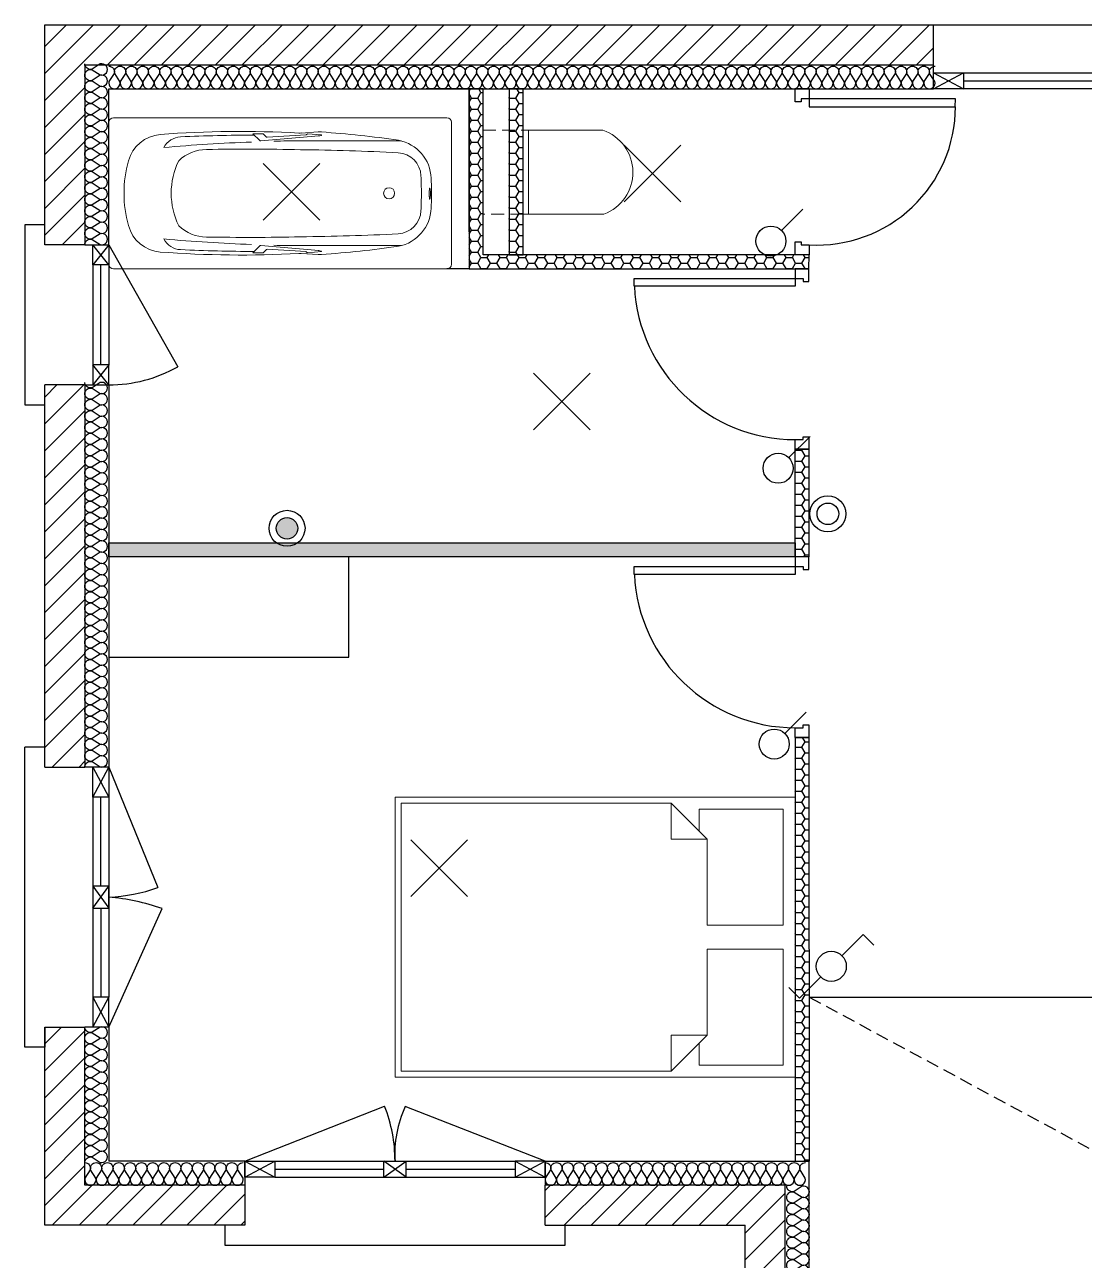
# Model space of a CAD drawing. Header units: millimetres. Extents: x -9 to 1789, y -327 to 830.
# Drawn here: x -9 to 520, y 203 to 820 of the extents above; entities that cross this region are included whole.
import ezdxf

# ---------------------------------------------------------------- set-up
doc = ezdxf.new("R2010")
doc.units = ezdxf.units.MM
doc.linetypes.add('INTERROMPU2', pattern=[9.525, 6.35, -3.175])
for name, color, linetype in [('Cloisons', 8, 'Continuous'), ('Elec', 1, 'Continuous'), ('ElecVert', 3, 'Continuous'), ('Isolation', 9, 'Continuous'), ('MenuisInt', 9, 'Continuous')]:
    doc.layers.add(name, color=color, linetype=linetype)
for name, color, linetype, lineweight in [('ElecCyan', 4, 'Continuous', 15), ('ElecRose', 6, 'Continuous', 15), ('MenuisExt', 9, 'Continuous', 18), ('Mobilier', 9, 'Continuous', 5), ('P-SANITAIRE', 9, 'Continuous', 18)]:
    doc.layers.add(name, color=color, linetype=linetype, lineweight=lineweight)

# ---------------------------------------------------------------- blocks, each defined once
blk = doc.blocks.new('Wc chasse integree')
for p, q in [((-21, 20), (-21, 60.3)), ((21, 20), (21, 59.8))]:
    blk.add_line(p, q)
blk.add_lwpolyline([(-21, 20), (-21, 22.75), (21, 22.75), (21, 20)], close=True)
at = {"linetype": 'INTERROMPU2'}
blk.add_lwpolyline([(-21, 20), (-21, 0), (21, 0), (21, 20)], close=True, dxfattribs=at)
blk.add_arc((-0.09, 52.56), 22.3, 18.94635, 159.69364)
blk = doc.blocks.new('Gruppo-48')
at = {"layer": 'Mobilier', "lineweight": 20}
for p, q in [((-34.0452, 74.0838), (-34.0452, 75.4838)), ((-34.0452, 75.4838), (-32.0452, 75.4838)), ((-32.0452, 75.4838), (-32.0452, 74.0838)), ((-33.9852, 74.8438), (-33.9852, 75.4238)), ((-33.9852, 75.4238), (-33.5652, 75.4238)), ((-33.6052, 75.2738), (-33.4252, 75.4538)), ((-33.5652, 75.4238), (-33.5652, 75.3138)), ((-32.0752, 75.4538), (-33.4252, 75.4538)), ((-33.4252, 75.4538), (-33.4252, 75.2738)), ((-32.0752, 74.5838), (-32.0752, 75.4538)), ((-33.4252, 75.2738), (-33.6052, 75.2738)), ((-33.6052, 75.2738), (-33.6052, 74.8438)), ((-33.6052, 74.8438), (-33.9852, 74.8438)), ((-33.6052, 74.7238), (-33.9852, 74.7238)), ((-33.9852, 74.7238), (-33.9852, 74.1438)), ((-33.6052, 74.2938), (-33.6052, 74.7238)), ((-32.0752, 74.5838), (-32.0752, 74.1138)), ((-33.4252, 74.2938), (-33.6052, 74.2938)), ((-33.6052, 74.2938), (-33.4252, 74.1138)), ((-33.4252, 74.1138), (-33.4252, 74.2938)), ((-33.5652, 74.1438), (-33.5652, 74.2538)), ((-33.9852, 74.1438), (-33.5652, 74.1438)), ((-32.0752, 74.1138), (-33.4252, 74.1138)), ((-32.0452, 74.0838), (-34.0452, 74.0838))]:
    blk.add_line(p, q, dxfattribs=at)
blk = doc.blocks.new('*U66')
at = {"flags": 128}
for points in [[(0, 1, -0.505863), (0.239, 0.676), (0.009, 0.318, 1.322645), (0.491, 0.318), (0.261, 0.676, -0.505863), (0.5, 1)], [(0.5, 1, -0.505863), (0.739, 0.676), (0.509, 0.318, 1.322645), (0.991, 0.318), (0.761, 0.676, -0.505863), (1, 1)], [(1, 1, -0.505863), (1.239, 0.676), (1.009, 0.318, 1.322645), (1.491, 0.318), (1.261, 0.676, -0.505863), (1.5, 1)], [(1.5, 1, -0.505863), (1.739, 0.676), (1.509, 0.318, 1.322645), (1.991, 0.318), (1.761, 0.676, -0.505863), (2, 1)], [(2, 1, -0.505863), (2.239, 0.676), (2.009, 0.318, 1.322645), (2.491, 0.318), (2.261, 0.676, -0.505863), (2.5, 1)], [(2.5, 1, -0.505863), (2.739, 0.676), (2.509, 0.318, 1.322645), (2.991, 0.318), (2.761, 0.676, -0.505863), (3, 1)], [(3, 1, -0.505863), (3.239, 0.676), (3.009, 0.318, 1.322645), (3.491, 0.318), (3.261, 0.676, -0.505863), (3.5, 1)], [(3.5, 1, -0.505863), (3.739, 0.676), (3.509, 0.318, 1.322645), (3.991, 0.318), (3.761, 0.676, -0.505863), (4, 1)], [(4, 1, -0.505863), (4.239, 0.676), (4.009, 0.318, 1.322645), (4.491, 0.318), (4.261, 0.676, -0.505863), (4.5, 1)], [(4.5, 1, -0.505863), (4.739, 0.676), (4.509, 0.318, 1.322645), (4.991, 0.318), (4.761, 0.676, -0.505863), (5, 1)], [(5, 1, -0.505863), (5.239, 0.676), (5.009, 0.318, 1.322645), (5.491, 0.318), (5.261, 0.676, -0.505863), (5.5, 1)], [(5.5, 1, -0.505863), (5.739, 0.676), (5.509, 0.318, 1.322645), (5.991, 0.318), (5.761, 0.676, -0.505863), (6, 1)], [(6, 1, -0.505863), (6.239, 0.676), (6.009, 0.318, 1.322645), (6.491, 0.318), (6.261, 0.676, -0.505863), (6.5, 1)], [(6.5, 1, -0.505863), (6.739, 0.676), (6.509, 0.318, 1.322645), (6.991, 0.318), (6.761, 0.676, -0.505863), (7, 1)], [(7, 1, -0.505863), (7.239, 0.676), (7.009, 0.318, 1.322645), (7.491, 0.318), (7.261, 0.676, -0.505863), (7.5, 1)], [(7.5, 1, -0.505863), (7.739, 0.676), (7.509, 0.318, 1.322645), (7.991, 0.318), (7.761, 0.676, -0.505863), (8, 1)], [(8, 1, -0.505863), (8.239, 0.676), (8.009, 0.318, 1.322645), (8.491, 0.318), (8.261, 0.676, -0.505863), (8.5, 1)], [(8.5, 1, -0.505863), (8.739, 0.676), (8.509, 0.318, 1.322645), (8.991, 0.318), (8.761, 0.676, -0.505863), (9, 1)], [(9, 1, -0.505863), (9.239, 0.676), (9.009, 0.318, 1.322645), (9.491, 0.318), (9.261, 0.676, -0.505863), (9.5, 1)], [(9.5, 1, -0.505863), (9.739, 0.676), (9.509, 0.318, 1.322645), (9.991, 0.318), (9.761, 0.676, -0.505863), (10, 1)], [(10, 1, -0.505863), (10.239, 0.676), (10.009, 0.318, 1.322645), (10.491, 0.318), (10.261, 0.676, -0.505863), (10.5, 1)], [(10.5, 1, -0.505863), (10.739, 0.676), (10.509, 0.318, 1.322645), (10.991, 0.318), (10.761, 0.676, -0.505863), (11, 1)], [(11, 1, -0.505863), (11.239, 0.676), (11.009, 0.318, 1.322645), (11.491, 0.318), (11.261, 0.676, -0.505863), (11.5, 1)], [(11.5, 1, -0.505863), (11.739, 0.676), (11.509, 0.318, 1.322645), (11.991, 0.318), (11.761, 0.676, -0.505863), (12, 1)], [(12, 1, -0.505863), (12.239, 0.676), (12.009, 0.318, 1.322645), (12.491, 0.318), (12.261, 0.676, -0.505863), (12.5, 1)], [(12.5, 1, -0.505863), (12.739, 0.676), (12.509, 0.318, 1.322645), (12.991, 0.318), (12.761, 0.676, -0.505863), (13, 1)], [(13, 1, -0.505863), (13.239, 0.676), (13.009, 0.318, 1.322645), (13.491, 0.318), (13.261, 0.676, -0.505863), (13.5, 1)], [(13.5, 1, -0.505863), (13.739, 0.676), (13.509, 0.318, 1.322645), (13.991, 0.318), (13.761, 0.676, -0.505863), (14, 1)], [(14, 1, -0.505863), (14.239, 0.676), (14.009, 0.318, 1.322645), (14.491, 0.318), (14.261, 0.676, -0.505863), (14.5, 1)], [(14.5, 1, -0.505863), (14.739, 0.676), (14.509, 0.318, 1.322645), (14.991, 0.318), (14.761, 0.676, -0.505863), (15, 1)], [(15, 1, -0.505863), (15.239, 0.676), (15.009, 0.318, 1.322645), (15.491, 0.318), (15.261, 0.676, -0.505863), (15.5, 1)], [(15.5, 1, -0.505863), (15.739, 0.676), (15.509, 0.318, 1.322645), (15.991, 0.318), (15.761, 0.676, -0.505863), (16, 1)], [(16, 1, -0.505863), (16.239, 0.676), (16.009, 0.318, 1.322645), (16.491, 0.318), (16.261, 0.676, -0.505863), (16.5, 1)], [(16.5, 1, -0.505863), (16.739, 0.676), (16.509, 0.318, 1.322645), (16.991, 0.318), (16.761, 0.676, -0.505863), (17, 1)], [(17, 1, -0.505863), (17.239, 0.676), (17.009, 0.318, 1.322645), (17.491, 0.318), (17.261, 0.676, -0.505863), (17.5, 1)], [(17.5, 1, -0.505863), (17.739, 0.676), (17.509, 0.318, 1.322645), (17.991, 0.318), (17.761, 0.676, -0.505863), (18, 1)]]:
    blk.add_lwpolyline(points, format="xyb", dxfattribs=at)
blk = doc.blocks.new('*U67')
at = {"flags": 128}
for points in [[(0, 1, -0.505863), (0.239, 0.676), (0.009, 0.318, 1.322645), (0.491, 0.318), (0.261, 0.676, -0.505863), (0.5, 1)], [(0.5, 1, -0.505863), (0.739, 0.676), (0.509, 0.318, 1.322645), (0.991, 0.318), (0.761, 0.676, -0.505863), (1, 1)], [(1, 1, -0.505863), (1.239, 0.676), (1.009, 0.318, 1.322645), (1.491, 0.318), (1.261, 0.676, -0.505863), (1.5, 1)], [(1.5, 1, -0.505863), (1.739, 0.676), (1.509, 0.318, 1.322645), (1.991, 0.318), (1.761, 0.676, -0.505863), (2, 1)], [(2, 1, -0.505863), (2.239, 0.676), (2.009, 0.318, 1.322645), (2.491, 0.318), (2.261, 0.676, -0.505863), (2.5, 1)], [(2.5, 1, -0.505863), (2.739, 0.676), (2.509, 0.318, 1.322645), (2.991, 0.318), (2.761, 0.676, -0.505863), (3, 1)], [(3, 1, -0.505863), (3.239, 0.676), (3.009, 0.318, 1.322645), (3.491, 0.318), (3.261, 0.676, -0.505863), (3.5, 1)], [(3.5, 1, -0.505863), (3.739, 0.676), (3.509, 0.318, 1.322645), (3.991, 0.318), (3.761, 0.676, -0.505863), (4, 1)], [(4, 1, -0.505863), (4.239, 0.676), (4.009, 0.318, 1.322645), (4.491, 0.318), (4.261, 0.676, -0.505863), (4.5, 1)], [(4.5, 1, -0.505863), (4.739, 0.676), (4.509, 0.318, 1.322645), (4.991, 0.318), (4.761, 0.676, -0.505863), (5, 1)], [(5, 1, -0.505863), (5.239, 0.676), (5.009, 0.318, 1.322645), (5.491, 0.318), (5.261, 0.676, -0.505863), (5.5, 1)], [(5.5, 1, -0.505863), (5.739, 0.676), (5.509, 0.318, 1.322645), (5.991, 0.318), (5.761, 0.676, -0.505863), (6, 1)], [(6, 1, -0.505863), (6.239, 0.676), (6.009, 0.318, 1.322645), (6.491, 0.318), (6.261, 0.676, -0.505863), (6.5, 1)], [(6.5, 1, -0.505863), (6.739, 0.676), (6.509, 0.318, 1.322645), (6.991, 0.318), (6.761, 0.676, -0.505863), (7, 1)], [(7, 1, -0.505863), (7.239, 0.676), (7.009, 0.318, 1.322645), (7.491, 0.318), (7.261, 0.676, -0.505863), (7.5, 1)], [(7.5, 1, -0.505863), (7.739, 0.676), (7.509, 0.318, 1.322645), (7.991, 0.318), (7.761, 0.676, -0.505863), (8, 1)], [(8, 1, -0.505863), (8.239, 0.676), (8.009, 0.318, 1.322645), (8.491, 0.318), (8.261, 0.676, -0.505863), (8.5, 1)], [(8.5, 1, -0.505863), (8.739, 0.676), (8.509, 0.318, 1.322645), (8.991, 0.318), (8.761, 0.676, -0.505863), (9, 1)], [(9, 1, -0.505863), (9.239, 0.676), (9.009, 0.318, 1.322645), (9.491, 0.318), (9.261, 0.676, -0.505863), (9.5, 1)], [(9.5, 1, -0.505863), (9.739, 0.676), (9.509, 0.318, 1.322645), (9.991, 0.318), (9.761, 0.676, -0.505863), (10, 1)], [(10, 1, -0.505863), (10.239, 0.676), (10.009, 0.318, 1.322645), (10.491, 0.318), (10.261, 0.676, -0.505863), (10.5, 1)], [(10.5, 1, -0.505863), (10.739, 0.676), (10.509, 0.318, 1.322645), (10.991, 0.318), (10.761, 0.676, -0.505863), (11, 1)], [(11, 1, -0.505863), (11.239, 0.676), (11.009, 0.318, 1.322645), (11.491, 0.318), (11.261, 0.676, -0.505863), (11.5, 1)]]:
    blk.add_lwpolyline(points, format="xyb", dxfattribs=at)
blk = doc.blocks.new('*U68')
at = {"flags": 128}
for points in [[(0, 1, -0.505863), (0.239, 0.676), (0.009, 0.318, 1.322645), (0.491, 0.318), (0.261, 0.676, -0.505863), (0.5, 1)], [(0.5, 1, -0.505863), (0.739, 0.676), (0.509, 0.318, 1.322645), (0.991, 0.318), (0.761, 0.676, -0.505863), (1, 1)], [(1, 1, -0.505863), (1.239, 0.676), (1.009, 0.318, 1.322645), (1.491, 0.318), (1.261, 0.676, -0.505863), (1.5, 1)], [(1.5, 1, -0.505863), (1.739, 0.676), (1.509, 0.318, 1.322645), (1.991, 0.318), (1.761, 0.676, -0.505863), (2, 1)], [(2, 1, -0.505863), (2.239, 0.676), (2.009, 0.318, 1.322645), (2.491, 0.318), (2.261, 0.676, -0.505863), (2.5, 1)], [(2.5, 1, -0.505863), (2.739, 0.676), (2.509, 0.318, 1.322645), (2.991, 0.318), (2.761, 0.676, -0.505863), (3, 1)], [(3, 1, -0.505863), (3.239, 0.676), (3.009, 0.318, 1.322645), (3.491, 0.318), (3.261, 0.676, -0.505863), (3.5, 1)], [(3.5, 1, -0.505863), (3.739, 0.676), (3.509, 0.318, 1.322645), (3.991, 0.318), (3.761, 0.676, -0.505863), (4, 1)], [(4, 1, -0.505863), (4.239, 0.676), (4.009, 0.318, 1.322645), (4.491, 0.318), (4.261, 0.676, -0.505863), (4.5, 1)], [(4.5, 1, -0.505863), (4.739, 0.676), (4.509, 0.318, 1.322645), (4.991, 0.318), (4.761, 0.676, -0.505863), (5, 1)], [(5, 1, -0.505863), (5.239, 0.676), (5.009, 0.318, 1.322645), (5.491, 0.318), (5.261, 0.676, -0.505863), (5.5, 1)], [(5.5, 1, -0.505863), (5.739, 0.676), (5.509, 0.318, 1.322645), (5.991, 0.318), (5.761, 0.676, -0.505863), (6, 1)], [(6, 1, -0.505863), (6.239, 0.676), (6.009, 0.318, 1.322645), (6.491, 0.318), (6.261, 0.676, -0.505863), (6.5, 1)], [(6.5, 1, -0.505863), (6.739, 0.676), (6.509, 0.318, 1.322645), (6.991, 0.318), (6.761, 0.676, -0.505863), (7, 1)]]:
    blk.add_lwpolyline(points, format="xyb", dxfattribs=at)
blk = doc.blocks.new('*U69')
at = {"flags": 128}
for points in [[(0, 1, -0.505863), (0.239, 0.676), (0.009, 0.318, 1.322645), (0.491, 0.318), (0.261, 0.676, -0.505863), (0.5, 1)], [(0.5, 1, -0.505863), (0.739, 0.676), (0.509, 0.318, 1.322645), (0.991, 0.318), (0.761, 0.676, -0.505863), (1, 1)], [(1, 1, -0.505863), (1.239, 0.676), (1.009, 0.318, 1.322645), (1.491, 0.318), (1.261, 0.676, -0.505863), (1.5, 1)], [(1.5, 1, -0.505863), (1.739, 0.676), (1.509, 0.318, 1.322645), (1.991, 0.318), (1.761, 0.676, -0.505863), (2, 1)], [(2, 1, -0.505863), (2.239, 0.676), (2.009, 0.318, 1.322645), (2.491, 0.318), (2.261, 0.676, -0.505863), (2.5, 1)], [(2.5, 1, -0.505863), (2.739, 0.676), (2.509, 0.318, 1.322645), (2.991, 0.318), (2.761, 0.676, -0.505863), (3, 1)], [(3, 1, -0.505863), (3.239, 0.676), (3.009, 0.318, 1.322645), (3.491, 0.318), (3.261, 0.676, -0.505863), (3.5, 1)], [(3.5, 1, -0.505863), (3.739, 0.676), (3.509, 0.318, 1.322645), (3.991, 0.318), (3.761, 0.676, -0.505863), (4, 1)], [(4, 1, -0.505863), (4.239, 0.676), (4.009, 0.318, 1.322645), (4.491, 0.318), (4.261, 0.676, -0.505863), (4.5, 1)], [(4.5, 1, -0.505863), (4.739, 0.676), (4.509, 0.318, 1.322645), (4.991, 0.318), (4.761, 0.676, -0.505863), (5, 1)], [(5, 1, -0.505863), (5.239, 0.676), (5.009, 0.318, 1.322645), (5.491, 0.318), (5.261, 0.676, -0.505863), (5.5, 1)], [(5.5, 1, -0.505863), (5.739, 0.676), (5.509, 0.318, 1.322645), (5.991, 0.318), (5.761, 0.676, -0.505863), (6, 1)], [(6, 1, -0.505863), (6.239, 0.676), (6.009, 0.318, 1.322645), (6.491, 0.318), (6.261, 0.676, -0.505863), (6.5, 1)], [(6.5, 1, -0.505863), (6.739, 0.676), (6.509, 0.318, 1.322645), (6.991, 0.318), (6.761, 0.676, -0.505863), (7, 1)], [(7, 1, -0.505863), (7.239, 0.676), (7.009, 0.318, 1.322645), (7.491, 0.318), (7.261, 0.676, -0.505863), (7.5, 1)], [(7.5, 1, -0.505863), (7.739, 0.676), (7.509, 0.318, 1.322645), (7.991, 0.318), (7.761, 0.676, -0.505863), (8, 1)], [(8, 1, -0.505863), (8.239, 0.676), (8.009, 0.318, 1.322645), (8.491, 0.318), (8.261, 0.676, -0.505863), (8.5, 1)], [(8.5, 1, -0.505863), (8.739, 0.676), (8.509, 0.318, 1.322645), (8.991, 0.318), (8.761, 0.676, -0.505863), (9, 1)], [(9, 1, -0.505863), (9.239, 0.676), (9.009, 0.318, 1.322645), (9.491, 0.318), (9.261, 0.676, -0.505863), (9.5, 1)], [(9.5, 1, -0.505863), (9.739, 0.676), (9.509, 0.318, 1.322645), (9.991, 0.318), (9.761, 0.676, -0.505863), (10, 1)], [(10, 1, -0.505863), (10.239, 0.676), (10.009, 0.318, 1.322645), (10.491, 0.318), (10.261, 0.676, -0.505863), (10.5, 1)], [(10.5, 1, -0.505863), (10.739, 0.676), (10.509, 0.318, 1.322645), (10.991, 0.318), (10.761, 0.676, -0.505863), (11, 1)], [(11, 1, -0.505863), (11.239, 0.676), (11.009, 0.318, 1.322645), (11.491, 0.318), (11.261, 0.676, -0.505863), (11.5, 1)], [(11.5, 1, -0.505863), (11.739, 0.676), (11.509, 0.318, 1.322645), (11.991, 0.318), (11.761, 0.676, -0.505863), (12, 1)], [(12, 1, -0.505863), (12.239, 0.676), (12.009, 0.318, 1.322645), (12.491, 0.318), (12.261, 0.676, -0.505863), (12.5, 1)], [(12.5, 1, -0.505863), (12.739, 0.676), (12.509, 0.318, 1.322645), (12.991, 0.318), (12.761, 0.676, -0.505863), (13, 1)], [(13, 1, -0.505863), (13.239, 0.676), (13.009, 0.318, 1.322645), (13.491, 0.318), (13.261, 0.676, -0.505863), (13.5, 1)], [(13.5, 1, -0.505863), (13.739, 0.676), (13.509, 0.318, 1.322645), (13.991, 0.318), (13.761, 0.676, -0.505863), (14, 1)], [(14, 1, -0.505863), (14.239, 0.676), (14.009, 0.318, 1.322645), (14.491, 0.318), (14.261, 0.676, -0.505863), (14.5, 1)], [(14.5, 1, -0.505863), (14.739, 0.676), (14.509, 0.318, 1.322645), (14.991, 0.318), (14.761, 0.676, -0.505863), (15, 1)], [(15, 1, -0.505863), (15.239, 0.676), (15.009, 0.318, 1.322645), (15.491, 0.318), (15.261, 0.676, -0.505863), (15.5, 1)], [(15.5, 1, -0.505863), (15.739, 0.676), (15.509, 0.318, 1.322645), (15.991, 0.318), (15.761, 0.676, -0.505863), (16, 1)], [(16, 1, -0.505863), (16.239, 0.676), (16.009, 0.318, 1.322645), (16.491, 0.318), (16.261, 0.676, -0.505863), (16.5, 1)], [(16.5, 1, -0.505863), (16.739, 0.676), (16.509, 0.318, 1.322645), (16.991, 0.318), (16.761, 0.676, -0.505863), (17, 1)], [(17, 1, -0.505863), (17.239, 0.676), (17.009, 0.318, 1.322645), (17.491, 0.318), (17.261, 0.676, -0.505863), (17.5, 1)], [(17.5, 1, -0.505863), (17.739, 0.676), (17.509, 0.318, 1.322645), (17.991, 0.318), (17.761, 0.676, -0.505863), (18, 1)], [(18, 1, -0.505863), (18.239, 0.676), (18.009, 0.318, 1.322645), (18.491, 0.318), (18.261, 0.676, -0.505863), (18.5, 1)], [(18.5, 1, -0.505863), (18.739, 0.676), (18.509, 0.318, 1.322645), (18.991, 0.318), (18.761, 0.676, -0.505863), (19, 1)], [(19, 1, -0.505863), (19.239, 0.676), (19.009, 0.318, 1.322645), (19.491, 0.318), (19.261, 0.676, -0.505863), (19.5, 1)], [(19.5, 1, -0.505863), (19.739, 0.676), (19.509, 0.318, 1.322645), (19.991, 0.318), (19.761, 0.676, -0.505863), (20, 1)], [(20, 1, -0.505863), (20.239, 0.676), (20.009, 0.318, 1.322645), (20.491, 0.318), (20.261, 0.676, -0.505863), (20.5, 1)], [(20.5, 1, -0.505863), (20.739, 0.676), (20.509, 0.318, 1.322645), (20.991, 0.318), (20.761, 0.676, -0.505863), (21, 1)], [(21, 1, -0.505863), (21.239, 0.676), (21.009, 0.318, 1.322645), (21.491, 0.318), (21.261, 0.676, -0.505863), (21.5, 1)], [(21.5, 1, -0.505863), (21.739, 0.676), (21.509, 0.318, 1.322645), (21.991, 0.318), (21.761, 0.676, -0.505863), (22, 1)], [(22, 1, -0.505863), (22.239, 0.676), (22.009, 0.318, 1.322645), (22.491, 0.318), (22.261, 0.676, -0.505863), (22.5, 1)], [(22.5, 1, -0.505863), (22.739, 0.676), (22.509, 0.318, 1.322645), (22.991, 0.318), (22.761, 0.676, -0.505863), (23, 1)], [(23, 1, -0.505863), (23.239, 0.676), (23.009, 0.318, 1.322645), (23.491, 0.318), (23.261, 0.676, -0.505863), (23.5, 1)], [(23.5, 1, -0.505863), (23.739, 0.676), (23.509, 0.318, 1.322645), (23.991, 0.318), (23.761, 0.676, -0.505863), (24, 1)], [(24, 1, -0.505863), (24.239, 0.676), (24.009, 0.318, 1.322645), (24.491, 0.318), (24.261, 0.676, -0.505863), (24.5, 1)], [(24.5, 1, -0.505863), (24.739, 0.676), (24.509, 0.318, 1.322645), (24.991, 0.318), (24.761, 0.676, -0.505863), (25, 1)], [(25, 1, -0.505863), (25.239, 0.676), (25.009, 0.318, 1.322645), (25.491, 0.318), (25.261, 0.676, -0.505863), (25.5, 1)], [(25.5, 1, -0.505863), (25.739, 0.676), (25.509, 0.318, 1.322645), (25.991, 0.318), (25.761, 0.676, -0.505863), (26, 1)], [(26, 1, -0.505863), (26.239, 0.676), (26.009, 0.318, 1.322645), (26.491, 0.318), (26.261, 0.676, -0.505863), (26.5, 1)], [(26.5, 1, -0.505863), (26.739, 0.676), (26.509, 0.318, 1.322645), (26.991, 0.318), (26.761, 0.676, -0.505863), (27, 1)], [(27, 1, -0.505863), (27.239, 0.676), (27.009, 0.318, 1.322645), (27.491, 0.318), (27.261, 0.676, -0.505863), (27.5, 1)], [(27.5, 1, -0.505863), (27.739, 0.676), (27.509, 0.318, 1.322645), (27.991, 0.318), (27.761, 0.676, -0.505863), (28, 1)], [(28, 1, -0.505863), (28.239, 0.676), (28.009, 0.318, 1.322645), (28.491, 0.318), (28.261, 0.676, -0.505863), (28.5, 1)], [(28.5, 1, -0.505863), (28.739, 0.676), (28.509, 0.318, 1.322645), (28.991, 0.318), (28.761, 0.676, -0.505863), (29, 1)], [(29, 1, -0.505863), (29.239, 0.676), (29.009, 0.318, 1.322645), (29.491, 0.318), (29.261, 0.676, -0.505863), (29.5, 1)], [(29.5, 1, -0.505863), (29.739, 0.676), (29.509, 0.318, 1.322645), (29.991, 0.318), (29.761, 0.676, -0.505863), (30, 1)], [(30, 1, -0.505863), (30.239, 0.676), (30.009, 0.318, 1.322645), (30.491, 0.318), (30.261, 0.676, -0.505863), (30.5, 1)], [(30.5, 1, -0.505863), (30.739, 0.676), (30.509, 0.318, 1.322645), (30.991, 0.318), (30.761, 0.676, -0.505863), (31, 1)], [(31, 1, -0.505863), (31.239, 0.676), (31.009, 0.318, 1.322645), (31.491, 0.318), (31.261, 0.676, -0.505863), (31.5, 1)], [(31.5, 1, -0.505863), (31.739, 0.676), (31.509, 0.318, 1.322645), (31.991, 0.318), (31.761, 0.676, -0.505863), (32, 1)], [(32, 1, -0.505863), (32.239, 0.676), (32.009, 0.318, 1.322645), (32.491, 0.318), (32.261, 0.676, -0.505863), (32.5, 1)], [(32.5, 1, -0.505863), (32.739, 0.676), (32.509, 0.318, 1.322645), (32.991, 0.318), (32.761, 0.676, -0.505863), (33, 1)], [(33, 1, -0.505863), (33.239, 0.676), (33.009, 0.318, 1.322645), (33.491, 0.318), (33.261, 0.676, -0.505863), (33.5, 1)], [(33.5, 1, -0.505863), (33.739, 0.676), (33.509, 0.318, 1.322645), (33.991, 0.318), (33.761, 0.676, -0.505863), (34, 1)], [(34, 1, -0.505863), (34.239, 0.676), (34.009, 0.318, 1.322645), (34.491, 0.318), (34.261, 0.676, -0.505863), (34.5, 1)], [(34.5, 1, -0.505863), (34.739, 0.676), (34.509, 0.318, 1.322645), (34.991, 0.318), (34.761, 0.676, -0.505863), (35, 1)], [(35, 1, -0.505863), (35.239, 0.676), (35.009, 0.318, 1.322645), (35.491, 0.318), (35.261, 0.676, -0.505863), (35.5, 1)], [(35.5, 1, -0.505863), (35.739, 0.676), (35.509, 0.318, 1.322645), (35.991, 0.318), (35.761, 0.676, -0.505863), (36, 1)], [(36, 1, -0.505863), (36.239, 0.676), (36.009, 0.318, 1.322645), (36.491, 0.318), (36.261, 0.676, -0.505863), (36.5, 1)]]:
    blk.add_lwpolyline(points, format="xyb", dxfattribs=at)
blk = doc.blocks.new('*U74')
at = {"flags": 128}
for points in [[(0, 1, -0.505863), (0.239, 0.676), (0.009, 0.318, 1.322645), (0.491, 0.318), (0.261, 0.676, -0.505863), (0.5, 1)], [(0.5, 1, -0.505863), (0.739, 0.676), (0.509, 0.318, 1.322645), (0.991, 0.318), (0.761, 0.676, -0.505863), (1, 1)], [(1, 1, -0.505863), (1.239, 0.676), (1.009, 0.318, 1.322645), (1.491, 0.318), (1.261, 0.676, -0.505863), (1.5, 1)], [(1.5, 1, -0.505863), (1.739, 0.676), (1.509, 0.318, 1.322645), (1.991, 0.318), (1.761, 0.676, -0.505863), (2, 1)], [(2, 1, -0.505863), (2.239, 0.676), (2.009, 0.318, 1.322645), (2.491, 0.318), (2.261, 0.676, -0.505863), (2.5, 1)], [(2.5, 1, -0.505863), (2.739, 0.676), (2.509, 0.318, 1.322645), (2.991, 0.318), (2.761, 0.676, -0.505863), (3, 1)], [(3, 1, -0.505863), (3.239, 0.676), (3.009, 0.318, 1.322645), (3.491, 0.318), (3.261, 0.676, -0.505863), (3.5, 1)], [(3.5, 1, -0.505863), (3.739, 0.676), (3.509, 0.318, 1.322645), (3.991, 0.318), (3.761, 0.676, -0.505863), (4, 1)], [(4, 1, -0.505863), (4.239, 0.676), (4.009, 0.318, 1.322645), (4.491, 0.318), (4.261, 0.676, -0.505863), (4.5, 1)], [(4.5, 1, -0.505863), (4.739, 0.676), (4.509, 0.318, 1.322645), (4.991, 0.318), (4.761, 0.676, -0.505863), (5, 1)], [(5, 1, -0.505863), (5.239, 0.676), (5.009, 0.318, 1.322645), (5.491, 0.318), (5.261, 0.676, -0.505863), (5.5, 1)], [(5.5, 1, -0.505863), (5.739, 0.676), (5.509, 0.318, 1.322645), (5.991, 0.318), (5.761, 0.676, -0.505863), (6, 1)]]:
    blk.add_lwpolyline(points, format="xyb", dxfattribs=at)
blk = doc.blocks.new('*U64')
at = {"flags": 128}
for points in [[(0, 1, -0.505863), (0.239, 0.676), (0.009, 0.318, 1.322645), (0.491, 0.318), (0.261, 0.676, -0.505863), (0.5, 1)], [(0.5, 1, -0.505863), (0.739, 0.676), (0.509, 0.318, 1.322645), (0.991, 0.318), (0.761, 0.676, -0.505863), (1, 1)], [(1, 1, -0.505863), (1.239, 0.676), (1.009, 0.318, 1.322645), (1.491, 0.318), (1.261, 0.676, -0.505863), (1.5, 1)], [(1.5, 1, -0.505863), (1.739, 0.676), (1.509, 0.318, 1.322645), (1.991, 0.318), (1.761, 0.676, -0.505863), (2, 1)], [(2, 1, -0.505863), (2.239, 0.676), (2.009, 0.318, 1.322645), (2.491, 0.318), (2.261, 0.676, -0.505863), (2.5, 1)], [(2.5, 1, -0.505863), (2.739, 0.676), (2.509, 0.318, 1.322645), (2.991, 0.318), (2.761, 0.676, -0.505863), (3, 1)], [(3, 1, -0.505863), (3.239, 0.676), (3.009, 0.318, 1.322645), (3.491, 0.318), (3.261, 0.676, -0.505863), (3.5, 1)], [(3.5, 1, -0.505863), (3.739, 0.676), (3.509, 0.318, 1.322645), (3.991, 0.318), (3.761, 0.676, -0.505863), (4, 1)], [(4, 1, -0.505863), (4.239, 0.676), (4.009, 0.318, 1.322645), (4.491, 0.318), (4.261, 0.676, -0.505863), (4.5, 1)], [(4.5, 1, -0.505863), (4.739, 0.676), (4.509, 0.318, 1.322645), (4.991, 0.318), (4.761, 0.676, -0.505863), (5, 1)], [(5, 1, -0.505863), (5.239, 0.676), (5.009, 0.318, 1.322645), (5.491, 0.318), (5.261, 0.676, -0.505863), (5.5, 1)], [(5.5, 1, -0.505863), (5.739, 0.676), (5.509, 0.318, 1.322645), (5.991, 0.318), (5.761, 0.676, -0.505863), (6, 1)], [(6, 1, -0.505863), (6.239, 0.676), (6.009, 0.318, 1.322645), (6.491, 0.318), (6.261, 0.676, -0.505863), (6.5, 1)], [(6.5, 1, -0.505863), (6.739, 0.676), (6.509, 0.318, 1.322645), (6.991, 0.318), (6.761, 0.676, -0.505863), (7, 1)], [(7, 1, -0.505863), (7.239, 0.676), (7.009, 0.318, 1.322645), (7.491, 0.318), (7.261, 0.676, -0.505863), (7.5, 1)], [(7.5, 1, -0.505863), (7.739, 0.676), (7.509, 0.318, 1.322645), (7.991, 0.318), (7.761, 0.676, -0.505863), (8, 1)], [(8, 1, -0.505863), (8.239, 0.676), (8.009, 0.318, 1.322645), (8.491, 0.318), (8.261, 0.676, -0.505863), (8.5, 1)], [(8.5, 1, -0.505863), (8.739, 0.676), (8.509, 0.318, 1.322645), (8.991, 0.318), (8.761, 0.676, -0.505863), (9, 1)], [(9, 1, -0.505863), (9.239, 0.676), (9.009, 0.318, 1.322645), (9.491, 0.318), (9.261, 0.676, -0.505863), (9.5, 1)], [(9.5, 1, -0.505863), (9.739, 0.676), (9.509, 0.318, 1.322645), (9.991, 0.318), (9.761, 0.676, -0.505863), (10, 1)], [(10, 1, -0.505863), (10.239, 0.676), (10.009, 0.318, 1.322645), (10.491, 0.318), (10.261, 0.676, -0.505863), (10.5, 1)], [(10.5, 1, -0.505863), (10.739, 0.676), (10.509, 0.318, 1.322645), (10.991, 0.318), (10.761, 0.676, -0.505863), (11, 1)], [(11, 1, -0.505863), (11.239, 0.676), (11.009, 0.318, 1.322645), (11.491, 0.318), (11.261, 0.676, -0.505863), (11.5, 1)], [(11.5, 1, -0.505863), (11.739, 0.676), (11.509, 0.318, 1.322645), (11.991, 0.318), (11.761, 0.676, -0.505863), (12, 1)], [(12, 1, -0.505863), (12.239, 0.676), (12.009, 0.318, 1.322645), (12.491, 0.318), (12.261, 0.676, -0.505863), (12.5, 1)], [(12.5, 1, -0.505863), (12.739, 0.676), (12.509, 0.318, 1.322645), (12.991, 0.318), (12.761, 0.676, -0.505863), (13, 1)], [(13, 1, -0.505863), (13.239, 0.676), (13.009, 0.318, 1.322645), (13.491, 0.318), (13.261, 0.676, -0.505863), (13.5, 1)], [(13.5, 1, -0.505863), (13.739, 0.676), (13.509, 0.318, 1.322645), (13.991, 0.318), (13.761, 0.676, -0.505863), (14, 1)], [(14, 1, -0.505863), (14.239, 0.676), (14.009, 0.318, 1.322645), (14.491, 0.318), (14.261, 0.676, -0.505863), (14.5, 1)], [(14.5, 1, -0.505863), (14.739, 0.676), (14.509, 0.318, 1.322645), (14.991, 0.318), (14.761, 0.676, -0.505863), (15, 1)], [(15, 1, -0.505863), (15.239, 0.676), (15.009, 0.318, 1.322645), (15.491, 0.318), (15.261, 0.676, -0.505863), (15.5, 1)], [(15.5, 1, -0.505863), (15.739, 0.676), (15.509, 0.318, 1.322645), (15.991, 0.318), (15.761, 0.676, -0.505863), (16, 1)], [(16, 1, -0.505863), (16.239, 0.676), (16.009, 0.318, 1.322645), (16.491, 0.318), (16.261, 0.676, -0.505863), (16.5, 1)], [(16.5, 1, -0.505863), (16.739, 0.676), (16.509, 0.318, 1.322645), (16.991, 0.318), (16.761, 0.676, -0.505863), (17, 1)]]:
    blk.add_lwpolyline(points, format="xyb", dxfattribs=at)
blk = doc.blocks.new('*U75')
at = {"flags": 128}
for points in [[(0, 1, -0.505863), (0.239, 0.676), (0.009, 0.318, 1.322645), (0.491, 0.318), (0.261, 0.676, -0.505863), (0.5, 1)], [(0.5, 1, -0.505863), (0.739, 0.676), (0.509, 0.318, 1.322645), (0.991, 0.318), (0.761, 0.676, -0.505863), (1, 1)], [(1, 1, -0.505863), (1.239, 0.676), (1.009, 0.318, 1.322645), (1.491, 0.318), (1.261, 0.676, -0.505863), (1.5, 1)], [(1.5, 1, -0.505863), (1.739, 0.676), (1.509, 0.318, 1.322645), (1.991, 0.318), (1.761, 0.676, -0.505863), (2, 1)], [(2, 1, -0.505863), (2.239, 0.676), (2.009, 0.318, 1.322645), (2.491, 0.318), (2.261, 0.676, -0.505863), (2.5, 1)], [(2.5, 1, -0.505863), (2.739, 0.676), (2.509, 0.318, 1.322645), (2.991, 0.318), (2.761, 0.676, -0.505863), (3, 1)], [(3, 1, -0.505863), (3.239, 0.676), (3.009, 0.318, 1.322645), (3.491, 0.318), (3.261, 0.676, -0.505863), (3.5, 1)], [(3.5, 1, -0.505863), (3.739, 0.676), (3.509, 0.318, 1.322645), (3.991, 0.318), (3.761, 0.676, -0.505863), (4, 1)], [(4, 1, -0.505863), (4.239, 0.676), (4.009, 0.318, 1.322645), (4.491, 0.318), (4.261, 0.676, -0.505863), (4.5, 1)], [(4.5, 1, -0.505863), (4.739, 0.676), (4.509, 0.318, 1.322645), (4.991, 0.318), (4.761, 0.676, -0.505863), (5, 1)], [(5, 1, -0.505863), (5.239, 0.676), (5.009, 0.318, 1.322645), (5.491, 0.318), (5.261, 0.676, -0.505863), (5.5, 1)], [(5.5, 1, -0.505863), (5.739, 0.676), (5.509, 0.318, 1.322645), (5.991, 0.318), (5.761, 0.676, -0.505863), (6, 1)], [(6, 1, -0.505863), (6.239, 0.676), (6.009, 0.318, 1.322645), (6.491, 0.318), (6.261, 0.676, -0.505863), (6.5, 1)], [(6.5, 1, -0.505863), (6.739, 0.676), (6.509, 0.318, 1.322645), (6.991, 0.318), (6.761, 0.676, -0.505863), (7, 1)], [(7, 1, -0.505863), (7.239, 0.676), (7.009, 0.318, 1.322645), (7.491, 0.318), (7.261, 0.676, -0.505863), (7.5, 1)], [(7.5, 1, -0.505863), (7.739, 0.676), (7.509, 0.318, 1.322645), (7.991, 0.318), (7.761, 0.676, -0.505863), (8, 1)]]:
    blk.add_lwpolyline(points, format="xyb", dxfattribs=at)

msp = doc.modelspace()

# ---------------------------------------------------------------- hatches: boundary and pattern name
at = {"lineweight": 30, "transparency": 33554687}
h = msp.add_hatch(dxfattribs=at)
h.set_pattern_fill('ANSI31', color=256, scale=3)
h.paths.add_polyline_path([(445.13, 800.31), (445.13, 820.31), (291.13, 820.31), (1.13, 820.31), (1.13, 710.31), (21.13, 710.31), (21.13, 800.31)])
h.paths.add_polyline_path([(21.13, 640.31), (1.13, 640.31), (1.13, 449.31), (21.13, 449.31)])
h.paths.add_polyline_path([(101.13, 220.31), (101.13, 240.31), (21.13, 240.31), (21.13, 319.31), (1.13, 319.31), (1.13, 309.31), (1.13, 220.31)])
h.paths.add_polyline_path([(351.13, 220.31), (351.13, 0.31), (445.13, 0.31), (445.13, 20.31), (371.13, 20.31), (371.13, 220.31), (371.13, 240.31), (251.13, 240.31), (251.13, 220.31)])
h.paths.add_polyline_path([(1191.13, 800.31), (1191.13, 820.31), (1181.13, 820.31), (1091.13, 820.31), (1071.13, 820.31), (845.13, 820.31), (845.13, 800.31)])
h.paths.add_polyline_path([(1471.13, 800.31), (1471.13, 240.31), (1391.13, 240.31), (1391.13, 220.31), (1401.13, 220.31), (1491.13, 220.31), (1491.13, 820.31), (1341.13, 820.31), (1341.13, 800.31)])
h.paths.add_polyline_path([(1241.13, 220.31), (1241.13, 240.31), (1121.13, 240.31), (1121.13, 20.31), (845.13, 20.31), (845.13, 0.31), (1141.13, 0.31), (1141.13, 220.31)])
at = {"layer": 'Cloisons', "lineweight": 30, "transparency": 33554687}
h = msp.add_hatch(dxfattribs=at)
h.set_pattern_fill('HONEY', color=256)
h.paths.add_polyline_path([(383.13, 705.31), (376.13, 705.31), (220.13, 705.31), (220.13, 788.31), (213.13, 788.31), (213.13, 716.83), (213.13, 698.31), (382.92, 698.31)])
h = msp.add_hatch(dxfattribs=at)
h.set_pattern_fill('HONEY', color=256)
h.paths.add_polyline_path([(240.14, 767.63), (233.14, 767.63), (233.14, 725.63), (240.14, 725.63)])
h.paths.add_polyline_path([(240.14, 725.63), (233.14, 725.63), (233.14, 705.31), (240.14, 705.31)])
h.paths.add_polyline_path([(240.14, 788.31), (233.14, 788.31), (233.14, 767.63), (240.14, 767.63)])
h = msp.add_hatch(dxfattribs=at)
h.set_pattern_fill('HONEY', color=256)
h.paths.add_polyline_path([(382.92, 608.1), (376.13, 608.1), (376.13, 554.31), (382.92, 554.31)])
h = msp.add_hatch(dxfattribs=at)
h.set_pattern_fill('HONEY', color=256)
h.paths.add_polyline_path([(376.13, 561.31), (33.13, 561.31), (33.13, 554.31), (153.13, 554.31), (376.13, 554.31)])
h = msp.add_hatch(dxfattribs=at)
h.set_pattern_fill('HONEY', color=256)
h.paths.add_polyline_path([(382.92, 464.1), (376.13, 464.1), (376.13, 252.31), (383.13, 252.31)])
at = {"layer": 'Elec', "lineweight": 30, "transparency": 33554687}
h = msp.add_hatch(color=256, dxfattribs=at)
h.dxf.hatch_style = 1
h.paths.add_polyline_path([(127.58, 568.62, 1), (116.78, 568.62, 1)])

# ---------------------------------------------------------------- linework, layer by layer
for p, q in [((1.13, 820.31), (291.13, 820.31)), ((291.13, 820.31), (1091.13, 820.31)), ((21.13, 800.31), (445.13, 800.31)), ((101.13, 240.31), (21.13, 240.31)), ((371.13, 240.31), (251.13, 240.31)), ((371.13, 220.31), (371.13, 240.31)), ((101.13, 220.31), (1.13, 220.31)), ((251.13, 220.31), (351.13, 220.31)), ((351.13, 0.31), (351.13, 220.31)), ((371.13, 20.31), (371.13, 220.31))]:
    msp.add_line(p, q)
at = {"lineweight": 30}
for p, q in [((1.13, 710.31), (1.13, 820.31)), ((291.13, 820.31), (311.13, 820.31)), ((445.13, 800.31), (445.13, 820.31)), ((21.13, 800.31), (21.13, 710.31)), ((1.13, 720.31), (-8.87, 720.31)), ((-8.87, 720.31), (-8.87, 630.31)), ((1.13, 710.31), (1.13, 720.31)), ((21.13, 710.31), (1.13, 710.31)), ((1.13, 449.31), (1.13, 640.31)), ((21.13, 640.31), (1.13, 640.31)), ((21.13, 640.31), (21.13, 449.31)), ((-8.87, 630.31), (1.13, 630.31)), ((21.13, 606.31), (21.13, 606.31)), ((1.13, 459.31), (-8.87, 459.31)), ((-8.87, 309.31), (-8.87, 459.31)), ((1.13, 449.31), (1.13, 459.31)), ((1.13, 449.31), (21.13, 449.31)), ((1.13, 220.31), (1.13, 319.31)), ((1.13, 319.31), (21.13, 319.31)), ((1.13, 319.31), (1.13, 309.31)), ((21.13, 240.31), (21.13, 319.31)), ((33.13, 319.31), (21.13, 319.31)), ((1.13, 309.31), (-8.87, 309.31)), ((101.13, 252.31), (101.13, 220.31)), ((251.13, 252.31), (251.13, 240.31)), ((251.13, 220.31), (251.13, 240.31)), ((101.13, 220.31), (91.13, 220.31)), ((91.13, 220.31), (91.13, 210.31)), ((261.13, 210.31), (261.13, 220.31)), ((91.13, 210.31), (261.13, 210.31))]:
    msp.add_line(p, q, dxfattribs=at)
at = {"color": 9, "linetype": 'INTERROMPU2', "lineweight": 30}
msp.add_line((383.13, 334.31), (935.13, 36.31), dxfattribs=at)
at = {"layer": 'Cloisons', "lineweight": 30}
for p, q in [((213.13, 788.31), (213.13, 698.31)), ((220.13, 788.31), (213.13, 788.31)), ((220.13, 705.31), (220.13, 788.31)), ((240.14, 788.31), (233.14, 788.31)), ((233.14, 788.31), (233.14, 767.63)), ((240.14, 705.31), (240.14, 788.31)), ((383.13, 788.31), (376.13, 788.31)), ((233.14, 767.63), (233.14, 705.31)), ((383.13, 705.31), (220.13, 705.31)), ((233.14, 705.31), (240.14, 705.31)), ((382.92, 698.31), (383.13, 705.31)), ((213.13, 698.31), (220.13, 698.31)), ((213.13, 698.31), (382.92, 698.31)), ((376.13, 554.31), (376.13, 608.1)), ((376.13, 608.1), (382.92, 608.1)), ((382.92, 608.1), (382.92, 554.31)), ((33.13, 561.31), (376.13, 561.31)), ((33.13, 554.31), (33.13, 561.31)), ((376.13, 561.31), (376.13, 554.31)), ((376.13, 554.31), (33.13, 554.31)), ((382.92, 554.31), (376.13, 554.31)), ((376.13, 464.1), (376.13, 252.31)), ((376.13, 464.1), (382.92, 464.1)), ((382.92, 464.1), (383.13, 252.31)), ((376.13, 252.31), (383.13, 252.31))]:
    msp.add_line(p, q, dxfattribs=at)
at = {"layer": 'Cloisons', "color": 9, "lineweight": 30}
msp.add_line((383.13, 334.31), (935.13, 334.31), dxfattribs=at)
at = {"layer": 'Elec', "lineweight": 30}
for p, q in [((110.23, 722.67), (138.51, 750.95)), ((138.51, 722.67), (110.23, 750.95)), ((245.36, 617.87), (273.65, 646.16)), ((273.65, 617.87), (245.36, 646.16)), ((372.86, 603.94), (383.47, 614.55))]:
    msp.add_line(p, q, dxfattribs=at)
for centre, radius in [((367.56, 598.64), 7.5), ((122.18, 568.62), 9), ((122.18, 568.62), 5.4)]:
    msp.add_circle(centre, radius, dxfattribs=at)
at = {"layer": 'ElecCyan', "lineweight": 30}
for radius in [9, 5.4]:
    msp.add_circle((392.41, 575.87), radius, dxfattribs=at)
at = {"layer": 'ElecRose', "lineweight": 30}
for p, q in [((290.63, 731.79), (318.91, 760.08)), ((318.91, 731.79), (290.63, 760.08)), ((369.26, 717.46), (379.86, 728.07)), ((399.41, 355.02), (410.02, 365.63)), ((415.32, 360.33), (410.02, 365.63)), ((378.2, 333.81), (388.8, 344.42)), ((378.2, 333.81), (372.89, 339.11))]:
    msp.add_line(p, q, dxfattribs=at)
for centre in [(363.95, 712.16), (394.11, 349.72)]:
    msp.add_circle(centre, 7.5, dxfattribs=at)
at = {"layer": 'ElecVert', "lineweight": 30}
for p, q in [((370.88, 466.12), (381.49, 476.72)), ((183.98, 384.68), (212.27, 412.96)), ((212.27, 384.68), (183.98, 412.96))]:
    msp.add_line(p, q, dxfattribs=at)
msp.add_circle((365.58, 460.81), 7.5, dxfattribs=at)
at = {"layer": 'Isolation', "lineweight": 30}
for p, q in [((445.13, 788.31), (445.13, 800.31)), ((33.13, 710.31), (33.13, 788.31)), ((21.13, 710.31), (33.13, 710.31)), ((21.13, 640.31), (33.13, 640.31)), ((33.13, 640.31), (33.13, 449.31)), ((33.13, 449.31), (21.13, 449.31)), ((33.13, 319.31), (33.13, 252.31))]:
    msp.add_line(p, q, dxfattribs=at)
at = {"layer": 'Isolation'}
for p, q in [((33.13, 788.31), (445.13, 788.31)), ((101.13, 252.31), (33.13, 252.31)), ((251.13, 252.31), (383.13, 252.31)), ((383.13, 36.31), (383.13, 252.31))]:
    msp.add_line(p, q, dxfattribs=at)
at = {"layer": 'MenuisExt', "lineweight": 30}
for p, q in [((445.13, 796.31), (460.13, 796.31)), ((445.13, 788.31), (445.13, 796.31)), ((445.13, 788.31), (460.13, 796.31)), ((445.13, 796.31), (460.13, 788.31)), ((460.13, 796.31), (460.13, 788.31)), ((460.13, 796.31), (576.13, 796.31)), ((460.13, 792.31), (576.13, 792.31)), ((460.13, 788.31), (445.13, 788.31)), ((576.13, 788.31), (460.13, 788.31)), ((25.13, 700.31), (25.13, 710.31)), ((33.13, 700.31), (25.13, 710.31)), ((33.13, 710.31), (25.13, 700.31)), ((25.13, 710.31), (33.13, 710.31)), ((33.13, 710.31), (33.13, 700.31)), ((33.13, 710.31), (67.57, 649.36)), ((33.13, 700.31), (25.13, 700.31)), ((25.13, 700.31), (25.13, 650.31)), ((29.13, 650.31), (29.13, 700.31)), ((33.13, 700.31), (33.13, 650.31)), ((33.13, 650.31), (25.13, 650.31)), ((25.13, 650.31), (25.13, 640.31)), ((33.13, 640.31), (25.13, 650.31)), ((33.13, 650.31), (25.13, 640.31)), ((33.13, 640.31), (33.13, 650.31)), ((25.13, 640.31), (33.13, 640.31)), ((25.13, 434.31), (25.13, 449.31)), ((25.13, 434.31), (33.13, 449.31)), ((25.13, 449.31), (33.13, 434.31)), ((33.13, 449.31), (33.13, 434.31)), ((33.13, 449.31), (57.61, 389.09)), ((33.13, 434.31), (25.13, 434.31)), ((25.13, 434.31), (25.13, 334.31)), ((25.13, 434.31), (25.13, 384.31)), ((29.13, 389.81), (29.13, 434.31)), ((33.13, 434.31), (33.13, 334.31)), ((33.13, 389.81), (25.13, 389.81)), ((25.13, 378.81), (33.13, 389.81)), ((25.13, 389.81), (33.13, 378.81)), ((33.13, 378.81), (33.13, 389.81)), ((25.13, 384.31), (25.13, 378.81)), ((25.13, 378.81), (33.13, 378.81)), ((29.13, 378.81), (29.13, 334.31)), ((33.13, 319.31), (59.79, 378.59)), ((33.13, 334.31), (25.13, 334.31)), ((25.13, 334.31), (25.13, 319.31)), ((25.13, 319.31), (33.13, 334.31)), ((25.13, 334.31), (33.13, 319.31)), ((33.13, 319.31), (33.13, 334.31)), ((101.13, 252.31), (170.93, 279.76)), ((251.13, 252.31), (181.29, 279.63)), ((101.13, 252.31), (116.13, 252.31)), ((101.13, 244.31), (101.13, 252.31)), ((101.13, 252.31), (116.13, 244.31)), ((101.13, 244.31), (116.13, 252.31)), ((116.13, 252.31), (116.13, 244.31)), ((116.13, 252.31), (236.13, 252.31)), ((116.13, 248.31), (170.63, 248.31)), ((170.63, 244.31), (170.63, 252.31)), ((181.63, 244.31), (170.63, 252.31)), ((170.63, 244.31), (181.63, 252.31)), ((181.63, 244.31), (181.63, 252.31)), ((181.63, 248.31), (236.13, 248.31)), ((251.13, 252.31), (236.13, 252.31)), ((236.13, 252.31), (236.13, 244.31)), ((236.13, 244.31), (251.13, 252.31)), ((236.13, 252.31), (251.13, 244.31)), ((251.13, 244.31), (251.13, 252.31)), ((116.13, 244.31), (101.13, 244.31)), ((116.13, 244.31), (170.63, 244.31)), ((170.63, 244.31), (181.63, 244.31)), ((181.63, 244.31), (236.13, 244.31)), ((236.13, 244.31), (251.13, 244.31))]:
    msp.add_line(p, q, dxfattribs=at)
for centre, radius, start, end in [((33.13, 710.31), 70, 270, 299.4674), ((29.76, 466.23), 82.01, 272.36092, 289.85796), ((24.59, 279.06), 105.57, 70.52238, 85.35561), ((101.55, 252.39), 74.59, 359.93961, 21.5307), ((231.85, 255.94), 55.83, 154.903, 183.73512)]:
    msp.add_arc(centre, radius, start, end, dxfattribs=at)
at = {"layer": 'MenuisInt'}
for p, q in [((376.13, 781.81), (376.13, 788.31)), ((376.13, 788.31), (383.13, 788.31)), ((383.13, 788.31), (383.13, 783.31)), ((379.13, 781.81), (376.13, 781.81)), ((383.13, 783.31), (379.13, 783.31)), ((379.13, 783.31), (379.13, 781.81)), ((383.13, 783.31), (383.13, 779.31)), ((456.13, 783.31), (383.13, 783.31)), ((383.13, 779.31), (456.02, 779.31)), ((456.02, 779.31), (456.13, 783.31)), ((376.13, 705.31), (376.13, 711.81)), ((376.13, 711.81), (379.13, 711.81)), ((379.13, 711.81), (379.13, 710.31)), ((379.13, 710.31), (383.13, 710.31)), ((383.13, 710.31), (383.13, 705.31)), ((383.13, 705.31), (376.13, 705.31)), ((382.92, 698.31), (376.13, 698.31)), ((376.13, 698.31), (376.13, 693.46)), ((382.92, 692), (382.92, 698.31)), ((295.62, 689.58), (295.62, 693.46)), ((295.62, 693.46), (376.13, 693.46)), ((376.13, 693.46), (380.01, 693.46)), ((376.13, 693.46), (376.13, 689.58)), ((380.01, 693.46), (380.01, 692)), ((380.01, 692), (382.92, 692)), ((376.13, 689.58), (295.62, 689.58)), ((376.13, 608.1), (376.13, 612.95)), ((376.13, 612.95), (380.01, 612.95)), ((380.01, 612.95), (380.01, 614.4)), ((380.01, 614.4), (382.92, 614.4)), ((382.92, 614.4), (382.92, 608.1)), ((382.92, 608.1), (376.13, 608.1)), ((382.92, 554.31), (376.13, 554.31)), ((376.13, 554.31), (376.13, 549.46)), ((382.92, 548), (382.92, 554.31)), ((295.62, 545.58), (295.62, 549.46)), ((295.62, 549.46), (376.13, 549.46)), ((376.13, 545.58), (295.62, 545.58)), ((376.13, 549.46), (380.01, 549.46)), ((376.13, 549.46), (376.13, 545.58)), ((380.01, 549.46), (380.01, 548)), ((380.01, 548), (382.92, 548)), ((380.01, 468.95), (380.01, 470.4)), ((380.01, 470.4), (382.92, 470.4)), ((382.92, 470.4), (382.92, 464.1)), ((376.13, 464.1), (376.13, 468.95)), ((376.13, 468.95), (380.01, 468.95)), ((382.92, 464.1), (376.13, 464.1))]:
    msp.add_line(p, q, dxfattribs=at)
for centre, radius, start, end in [((387.02, 779.31), 69.11, 266.77292, 0), ((376.13, 693.46), 80.51, 182.76231, 270), ((376.13, 549.46), 80.51, 182.76231, 270)]:
    msp.add_arc(centre, radius, start, end, dxfattribs=at)
at = {"layer": 'Mobilier', "lineweight": 30}
for p, q in [((213.13, 698.31), (202.1, 698.31)), ((153.13, 554.31), (33.13, 554.31)), ((33.13, 554.31), (33.13, 504.31)), ((153.13, 504.31), (153.13, 554.31)), ((33.13, 504.31), (153.13, 504.31))]:
    msp.add_line(p, q, dxfattribs=at)
at = {"layer": 'P-SANITAIRE', "lineweight": 30}
for p, q in [((213.13, 788.31), (191.78, 788.31)), ((213.13, 716.83), (213.13, 788.31))]:
    msp.add_line(p, q, dxfattribs=at)
at = {"layer": 'P-SANITAIRE'}
for p, q in [((35.52, 773.84), (202.1, 773.84)), ((33.2, 700.62), (33.2, 771.53)), ((33.2, 700.62), (33.2, 771.53)), ((105.17, 765.82), (108.59, 762.39)), ((105.17, 765.82), (110.2, 765.82)), ((110.2, 765.82), (111.74, 764.28)), ((129.28, 766.18), (137.7, 766.74)), ((132.36, 765.82), (131.82, 765.27)), ((132.36, 765.82), (139.41, 765.2)), ((204.41, 771.53), (204.41, 700.62)), ((109.07, 762.22), (138.1, 764.76)), ((131.7, 765.21), (112.2, 764.1)), ((179.25, 762.26), (128.88, 762.26)), ((139.41, 765.2), (139.35, 765.06)), ((105.17, 706.33), (108.59, 709.76)), ((105.17, 706.33), (110.2, 706.33)), ((109.07, 709.93), (138.1, 707.39)), ((110.2, 706.33), (111.74, 707.87)), ((131.7, 706.94), (112.2, 708.05)), ((179.25, 709.89), (128.88, 709.89)), ((129.28, 705.97), (137.7, 705.41)), ((132.36, 706.33), (131.82, 706.88)), ((132.36, 706.33), (139.41, 706.95)), ((139.41, 706.95), (139.35, 707.09)), ((202.1, 698.31), (35.52, 698.31))]:
    msp.add_line(p, q, dxfattribs=at)
msp.add_lwpolyline([(193.52, 738.67, 0.338364), (193.44, 738.61, 0.038384), (193.3, 737.86, 0.0164), (193.23, 737.04, 0.011665), (193.21, 735.9, 0.011665), (193.23, 734.75, 0.0164), (193.3, 733.94, 0.038384), (193.44, 733.19, 0.338364), (193.52, 733.13, 0.338364), (193.6, 733.19, 0.038384), (193.74, 733.94, 0.0164), (193.8, 734.75, 0.011665), (193.83, 735.9, 0.011665), (193.8, 737.04, 0.0164), (193.74, 737.86, 0.038384), (193.6, 738.61, 0.338364)], format="xyb", close=True, dxfattribs=at)
msp.add_circle((173.19, 736.08), 2.77, dxfattribs=at)
for centre, radius, start, end in [((35.52, 771.53), 2.32, 90, 180), ((202.1, 771.53), 2.32, 0, 90), ((99.21, 219.09), 547.86, 86.97501, 94.22374), ((128.68, 775.23), 9.06, 266.4609, 273.78321), ((138.37, 756.69), 10.07, 84.45872, 93.78321), ((100.18, 221.07), 547.05, 81.83019, 85.89552), ((60.42, 747.39), 18.13, 94.94181, 164.47903), ((69.51, 754.2), 10.07, 92.91722, 151.94627), ((135.6, -84.63), 846.89, 92.10752, 95.07894), ((109.67, -119.92), 885.11, 90.25057, 92.63397), ((109.02, 762.82), 0.604, 225, 275), ((112.17, 764.7), 0.604, 225, 273.25052), ((128.49, 258.45), 503.81, 89.95577, 91.46375), ((131.68, 765.41), 0.201, 275, 315.7989), ((137.07, 774.78), 10.07, 274.12515, 282.28041), ((139.17, 765.13), 0.201, 282.28041, 339.25291), ((174.07, 742.79), 20.14, 2.12388, 78.98385), ((81.92, 738.14), 19.8, 89.92585, 134.32196), ((102.88, -325.91), 1084.06, 88.62592, 91.10664), ((113.87, -547.7), 1305.62, 87.19401, 89.34123), ((177.04, 744.29), 12.09, 2.55385, 86.46704), ((101.18, 736.08), 60.43, 164.47903, 180), ((101.18, 736.08), 36.86, 153.87909, 180), ((-7.09, 736.08), 196.39, 0, 2.55385), ((-7.09, 736.08), 201.43, 0, 2.12388), ((101.18, 736.08), 60.43, 180, 195.52097), ((101.18, 736.08), 36.86, 180, 206.12091), ((-7.09, 736.08), 196.39, 357.44615, 0), ((-7.09, 736.08), 201.43, 357.87612, 0), ((177.04, 727.86), 12.09, 273.53296, 357.44615), ((174.07, 729.36), 20.14, 281.01615, 357.87612), ((60.42, 724.76), 18.13, 195.52097, 265.05819), ((81.92, 734.01), 19.8, 225.67804, 270.07415), ((135.6, 1556.78), 846.89, 264.92106, 267.89248), ((69.51, 717.95), 10.07, 208.05373, 267.08278), ((102.88, 1798.07), 1084.06, 268.89336, 271.37408), ((113.87, 2019.85), 1305.62, 270.65877, 272.80599), ((99.21, 1253.06), 547.86, 265.77626, 273.02499), ((109.67, 1592.07), 885.11, 267.36603, 269.74943), ((109.02, 709.33), 0.604, 85, 135), ((112.17, 707.45), 0.604, 86.74948, 135), ((128.49, 1213.7), 503.81, 268.53625, 270.04423), ((128.68, 696.92), 9.06, 86.21679, 93.5391), ((131.68, 706.74), 0.201, 44.2011, 85), ((138.37, 715.46), 10.07, 266.21679, 275.54128), ((137.07, 697.37), 10.07, 77.71959, 85.87485), ((139.17, 707.02), 0.201, 20.74709, 77.71959), ((100.18, 1251.09), 547.05, 274.10448, 278.16981), ((35.52, 700.62), 2.32, 180, 270), ((202.1, 700.62), 2.32, 270, 0)]:
    msp.add_arc(centre, radius, start, end, dxfattribs=at)

# ---------------------------------------------------------------- block references
at = {"layer": 'Isolation', "lineweight": 30, "xscale": 11.30975603551797, "yscale": 11.30975603551797, "zscale": 11.30975603551797, "rotation": 90}
for name, p in [('*U75', (32.44, 710.31)), ('*U64', (32.44, 449.31)), ('*U74', (32.44, 251.62)), ('*U66', (383.13, 36.31))]:
    msp.add_blockref(name, p, dxfattribs=at)
at = {"layer": 'Isolation', "lineweight": 30, "xscale": 11.30975603551797, "yscale": 11.30975603551797, "zscale": 11.30975603551797}
for name, p in [('*U69', (33.13, 788.31)), ('*U68', (21.13, 240.31)), ('*U67', (251.13, 240.31))]:
    msp.add_blockref(name, p, dxfattribs=at)
at = {"layer": 'Mobilier', "color": 7, "xscale": -100, "yscale": 100, "zscale": 100}
msp.add_blockref('Gruppo-48', (-3028.38, -7114.07), dxfattribs=at)
at = {"layer": 'P-SANITAIRE', "lineweight": 9, "xscale": -1, "rotation": 270}
msp.add_blockref('Wc chasse integree', (220.13, 746.63), dxfattribs=at)

doc.saveas('drawing.dxf')
